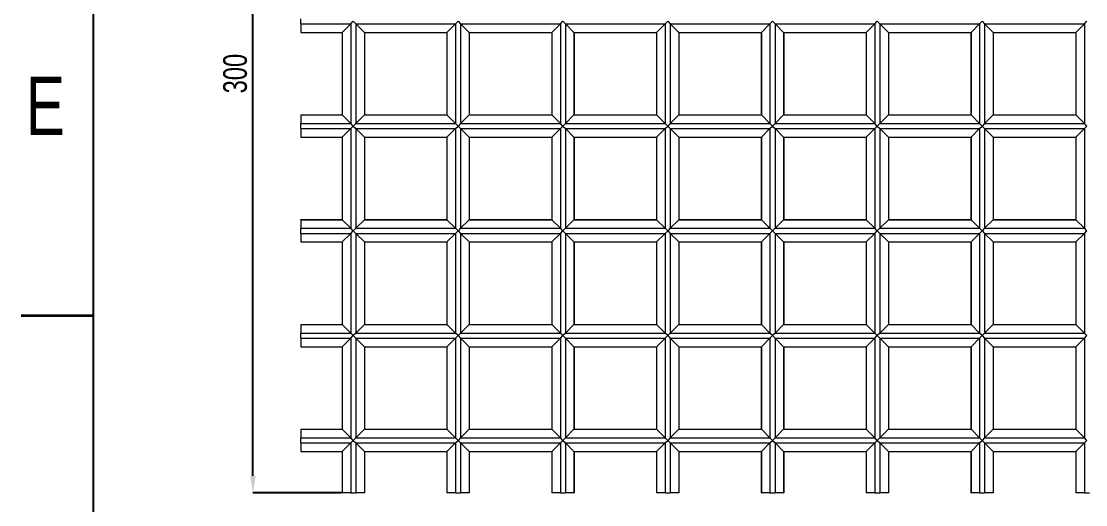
# Model space of a CAD drawing. Header units: millimetres. Extents: x 2813 to 4236, y 547 to 1552.
# Drawn here: x 2813.3 to 3194.2, y 1152.8 to 1325.8 of the extents above; entities that cross this region are included whole.
import ezdxf

# ---------------------------------------------------------------- set-up
doc = ezdxf.new("R2010")
doc.units = ezdxf.units.MM
doc.styles.add('SLDTEXTSTYLE0', font='TXT', dxfattribs={"width": 0.75})
doc.dimstyles.new('SLDDIMSTYLE30', dxfattribs={"dimscale": 4, "dimtxt": 2.116667, "dimasz": 1.5, "dimexe": 0, "dimexo": 0.0625, "dimgap": 0.529167, "dimtad": 1, "dimdec": 0, "dimrnd": 1e-09, "dimzin": 12, "dimdsep": 46, "dimtxsty": 'SLDTEXTSTYLE0', "dimcen": 0.09, "dimadec": 0, "dimazin": 3, "dimtfac": 1, "dimtdec": 0, "dimtofl": 0, "dimtmove": 0, "dimatfit": 3, "dimfxl": 1, "dimfrac": 2, "dimtolj": 1, "dimtzin": 12, "dimarcsym": 0})

# ---------------------------------------------------------------- blocks, each defined once
blk = doc.blocks.new('*D42')
at = {"color": 0, "lineweight": -2, "transparency": 16777216}
for p, q in [((2927.89, 1457.08), (2896.22, 1457.08)), ((2896.22, 1163.08), (2896.22, 1451.08)), ((2927.85, 1157.08), (2896.22, 1157.08))]:
    blk.add_line(p, q, dxfattribs=at)
at = {"color": 0, "transparency": 16777216}
for points in [[(2895.22, 1451.08), (2897.22, 1451.08), (2896.22, 1457.08)], [(2895.22, 1163.08), (2897.22, 1163.08), (2896.22, 1157.08)]]:
    blk.add_solid(points, dxfattribs=at)
at = {"layer": 'Defpoints', "color": 0, "transparency": 16777216}
for p in [(2896.22, 1457.08), (2928.14, 1457.08), (2928.1, 1157.08)]:
    blk.add_point(p, dxfattribs=at)
at = {"color": 0, "transparency": 16777216, "insert": (2889.87, 1307.08), "char_height": 8.467, "attachment_point": 5, "rotation": 90, "style": 'SLDTEXTSTYLE0'}
blk.add_mtext('\\A1;300', dxfattribs=at)

msp = doc.modelspace()

# ---------------------------------------------------------------- linework, layer by layer
msp.add_line((2839.05, 1523.73), (2839.05, 574.33))
at = {"linetype": 'Continuous', "lineweight": 0, "extrusion": (1, -1.83697e-16, -2e-16)}
for p, q in [((2913.35, 1324.91), (2913.35, 1326.71)), ((2931.2, 1324.91), (2932.1, 1325.81)), ((2932.1, 1325.81), (2933, 1324.91)), ((2968.7, 1324.91), (2969.6, 1325.81)), ((2969.6, 1325.81), (2970.5, 1324.91)), ((3006.2, 1324.91), (3007.1, 1325.81)), ((3007.1, 1325.81), (3008, 1324.91)), ((3043.7, 1324.91), (3044.6, 1325.81)), ((3044.6, 1325.81), (3045.5, 1324.91)), ((3081.2, 1324.91), (3082.1, 1325.81)), ((3082.1, 1325.81), (3083, 1324.91)), ((3118.7, 1324.91), (3119.6, 1325.81)), ((3119.6, 1325.81), (3120.5, 1324.91)), ((3156.2, 1324.91), (3157.1, 1325.81)), ((3157.1, 1325.81), (3158, 1324.91)), ((3193.7, 1324.91), (3194.6, 1325.81)), ((2913.35, 1324.91), (2931.2, 1324.91)), ((2913.35, 1324.91), (2913.35, 1321.84)), ((2913.35, 1321.84), (2928.14, 1321.84)), ((2913.35, 1321.81), (2913.35, 1321.84)), ((2913.35, 1321.81), (2928.1, 1321.81)), ((2928.1, 1321.81), (2928.14, 1321.84)), ((2928.1, 1321.81), (2928.1, 1292.31)), ((2931.2, 1324.91), (2928.14, 1321.84)), ((2928.14, 1321.84), (2928.14, 1292.28)), ((2931.2, 1324.91), (2931.2, 1289.21)), ((2936.07, 1321.84), (2933, 1324.91)), ((2933, 1324.91), (2933, 1289.21)), ((2933, 1324.91), (2968.7, 1324.91)), ((2936.07, 1321.84), (2936.1, 1321.81)), ((2936.07, 1321.84), (2936.07, 1292.28)), ((2936.07, 1321.84), (2965.64, 1321.84)), ((2936.1, 1321.81), (2936.1, 1292.31)), ((2936.1, 1321.81), (2965.6, 1321.81)), ((2965.6, 1321.81), (2965.64, 1321.84)), ((2965.6, 1321.81), (2965.6, 1292.31)), ((2968.7, 1324.91), (2965.64, 1321.84)), ((2965.64, 1321.84), (2965.64, 1292.28)), ((2968.7, 1324.91), (2968.7, 1289.21)), ((2973.57, 1321.84), (2970.5, 1324.91)), ((2970.5, 1324.91), (2970.5, 1289.21)), ((2970.5, 1324.91), (3006.2, 1324.91)), ((2973.57, 1321.84), (2973.6, 1321.81)), ((2973.57, 1321.84), (2973.57, 1292.28)), ((2973.57, 1321.84), (3003.14, 1321.84)), ((2973.6, 1321.81), (2973.6, 1292.31)), ((2973.6, 1321.81), (3003.1, 1321.81)), ((3003.1, 1321.81), (3003.14, 1321.84)), ((3003.1, 1321.81), (3003.1, 1292.31)), ((3006.2, 1324.91), (3003.14, 1321.84)), ((3003.14, 1321.84), (3003.14, 1292.28)), ((3006.2, 1324.91), (3006.2, 1289.21)), ((3011.07, 1321.84), (3008, 1324.91)), ((3008, 1324.91), (3008, 1289.21)), ((3008, 1324.91), (3043.7, 1324.91)), ((3011.07, 1321.84), (3011.1, 1321.81)), ((3011.07, 1321.84), (3011.07, 1292.28)), ((3011.07, 1321.84), (3040.64, 1321.84)), ((3011.1, 1321.81), (3011.1, 1292.31)), ((3011.1, 1321.81), (3040.6, 1321.81)), ((3040.6, 1321.81), (3040.64, 1321.84)), ((3040.6, 1321.81), (3040.6, 1292.31)), ((3043.7, 1324.91), (3040.64, 1321.84)), ((3040.64, 1321.84), (3040.64, 1292.28)), ((3043.7, 1324.91), (3043.7, 1289.21)), ((3048.57, 1321.84), (3045.5, 1324.91)), ((3045.5, 1324.91), (3045.5, 1289.21)), ((3045.5, 1324.91), (3081.2, 1324.91)), ((3048.57, 1321.84), (3048.6, 1321.81)), ((3048.57, 1321.84), (3048.57, 1292.28)), ((3048.57, 1321.84), (3078.14, 1321.84)), ((3048.6, 1321.81), (3048.6, 1292.31)), ((3048.6, 1321.81), (3078.1, 1321.81)), ((3078.1, 1321.81), (3078.14, 1321.84)), ((3078.1, 1321.81), (3078.1, 1292.31)), ((3081.2, 1324.91), (3078.14, 1321.84)), ((3078.14, 1321.84), (3078.14, 1292.28)), ((3081.2, 1324.91), (3081.2, 1289.21)), ((3086.07, 1321.84), (3083, 1324.91)), ((3083, 1324.91), (3083, 1289.21)), ((3083, 1324.91), (3118.7, 1324.91)), ((3086.07, 1321.84), (3086.1, 1321.81)), ((3086.07, 1321.84), (3086.07, 1292.28)), ((3086.07, 1321.84), (3115.64, 1321.84)), ((3086.1, 1321.81), (3086.1, 1292.31)), ((3086.1, 1321.81), (3115.6, 1321.81)), ((3115.6, 1321.81), (3115.64, 1321.84)), ((3115.6, 1321.81), (3115.6, 1292.31)), ((3118.7, 1324.91), (3115.64, 1321.84)), ((3115.64, 1321.84), (3115.64, 1292.28)), ((3118.7, 1324.91), (3118.7, 1289.21)), ((3123.57, 1321.84), (3120.5, 1324.91)), ((3120.5, 1324.91), (3120.5, 1289.21)), ((3120.5, 1324.91), (3156.2, 1324.91)), ((3123.57, 1321.84), (3123.6, 1321.81)), ((3123.57, 1321.84), (3123.57, 1292.28)), ((3123.57, 1321.84), (3153.14, 1321.84)), ((3123.6, 1321.81), (3123.6, 1292.31)), ((3123.6, 1321.81), (3153.1, 1321.81)), ((3153.1, 1321.81), (3153.14, 1321.84)), ((3153.1, 1321.81), (3153.1, 1292.31)), ((3156.2, 1324.91), (3153.14, 1321.84)), ((3153.14, 1321.84), (3153.14, 1292.28)), ((3156.2, 1324.91), (3156.2, 1289.21)), ((3161.07, 1321.84), (3158, 1324.91)), ((3158, 1324.91), (3158, 1289.21)), ((3158, 1324.91), (3193.7, 1324.91)), ((3161.07, 1321.84), (3161.1, 1321.81)), ((3161.07, 1321.84), (3161.07, 1292.28)), ((3161.07, 1321.84), (3190.64, 1321.84)), ((3161.1, 1321.81), (3161.1, 1292.31)), ((3161.1, 1321.81), (3190.6, 1321.81)), ((3190.6, 1321.81), (3190.64, 1321.84)), ((3190.6, 1321.81), (3190.6, 1292.31)), ((3193.7, 1324.91), (3190.64, 1321.84)), ((3190.64, 1321.84), (3190.64, 1292.28)), ((3193.7, 1324.91), (3193.7, 1289.21)), ((2913.35, 1292.28), (2913.35, 1292.31)), ((2913.35, 1292.31), (2928.1, 1292.31)), ((2913.35, 1292.28), (2928.14, 1292.28)), ((2913.35, 1292.28), (2913.35, 1289.21)), ((2928.14, 1292.28), (2928.1, 1292.31)), ((2928.14, 1292.28), (2931.2, 1289.21)), ((2933, 1289.21), (2936.07, 1292.28)), ((2936.1, 1292.31), (2936.07, 1292.28)), ((2936.07, 1292.28), (2965.64, 1292.28)), ((2936.1, 1292.31), (2965.6, 1292.31)), ((2965.64, 1292.28), (2965.6, 1292.31)), ((2965.64, 1292.28), (2968.7, 1289.21)), ((2970.5, 1289.21), (2973.57, 1292.28)), ((2973.6, 1292.31), (2973.57, 1292.28)), ((2973.57, 1292.28), (3003.14, 1292.28)), ((2973.6, 1292.31), (3003.1, 1292.31)), ((3003.14, 1292.28), (3003.1, 1292.31)), ((3003.14, 1292.28), (3006.2, 1289.21)), ((3008, 1289.21), (3011.07, 1292.28)), ((3011.1, 1292.31), (3011.07, 1292.28)), ((3011.07, 1292.28), (3040.64, 1292.28)), ((3011.1, 1292.31), (3040.6, 1292.31)), ((3040.64, 1292.28), (3040.6, 1292.31)), ((3040.64, 1292.28), (3043.7, 1289.21)), ((3045.5, 1289.21), (3048.57, 1292.28)), ((3048.6, 1292.31), (3048.57, 1292.28)), ((3048.57, 1292.28), (3078.14, 1292.28)), ((3048.6, 1292.31), (3078.1, 1292.31)), ((3078.14, 1292.28), (3078.1, 1292.31)), ((3078.14, 1292.28), (3081.2, 1289.21)), ((3083, 1289.21), (3086.07, 1292.28)), ((3086.1, 1292.31), (3086.07, 1292.28)), ((3086.07, 1292.28), (3115.64, 1292.28)), ((3086.1, 1292.31), (3115.6, 1292.31)), ((3115.64, 1292.28), (3115.6, 1292.31)), ((3115.64, 1292.28), (3118.7, 1289.21)), ((3120.5, 1289.21), (3123.57, 1292.28)), ((3123.6, 1292.31), (3123.57, 1292.28)), ((3123.57, 1292.28), (3153.14, 1292.28)), ((3123.6, 1292.31), (3153.1, 1292.31)), ((3153.14, 1292.28), (3153.1, 1292.31)), ((3153.14, 1292.28), (3156.2, 1289.21)), ((3158, 1289.21), (3161.07, 1292.28)), ((3161.1, 1292.31), (3161.07, 1292.28)), ((3161.07, 1292.28), (3190.64, 1292.28)), ((3161.1, 1292.31), (3190.6, 1292.31)), ((3190.64, 1292.28), (3190.6, 1292.31)), ((3190.64, 1292.28), (3193.7, 1289.21)), ((2913.35, 1289.21), (2931.2, 1289.21)), ((2913.35, 1287.41), (2913.35, 1289.21)), ((2913.35, 1287.41), (2931.2, 1287.41)), ((2913.35, 1287.41), (2913.35, 1284.34)), ((2931.2, 1287.41), (2928.14, 1284.34)), ((2932.1, 1288.31), (2931.2, 1289.21)), ((2931.2, 1287.41), (2932.1, 1288.31)), ((2931.2, 1287.41), (2931.2, 1251.71)), ((2933, 1289.21), (2932.1, 1288.31)), ((2932.1, 1288.31), (2933, 1287.41)), ((2933, 1289.21), (2968.7, 1289.21)), ((2936.07, 1284.34), (2933, 1287.41)), ((2933, 1287.41), (2933, 1251.71)), ((2933, 1287.41), (2968.7, 1287.41)), ((2968.7, 1287.41), (2965.64, 1284.34)), ((2969.6, 1288.31), (2968.7, 1289.21)), ((2968.7, 1287.41), (2969.6, 1288.31)), ((2968.7, 1287.41), (2968.7, 1251.71)), ((2970.5, 1289.21), (2969.6, 1288.31)), ((2969.6, 1288.31), (2970.5, 1287.41)), ((2970.5, 1289.21), (3006.2, 1289.21)), ((2973.57, 1284.34), (2970.5, 1287.41)), ((2970.5, 1287.41), (2970.5, 1251.71)), ((2970.5, 1287.41), (3006.2, 1287.41)), ((3006.2, 1287.41), (3003.14, 1284.34)), ((3007.1, 1288.31), (3006.2, 1289.21)), ((3006.2, 1287.41), (3007.1, 1288.31)), ((3006.2, 1287.41), (3006.2, 1251.71)), ((3008, 1289.21), (3007.1, 1288.31)), ((3007.1, 1288.31), (3008, 1287.41)), ((3008, 1289.21), (3043.7, 1289.21)), ((3011.07, 1284.34), (3008, 1287.41)), ((3008, 1287.41), (3008, 1251.71)), ((3008, 1287.41), (3043.7, 1287.41)), ((3043.7, 1287.41), (3040.64, 1284.34)), ((3044.6, 1288.31), (3043.7, 1289.21)), ((3043.7, 1287.41), (3044.6, 1288.31)), ((3043.7, 1287.41), (3043.7, 1251.71)), ((3045.5, 1289.21), (3044.6, 1288.31)), ((3044.6, 1288.31), (3045.5, 1287.41)), ((3045.5, 1289.21), (3081.2, 1289.21)), ((3048.57, 1284.34), (3045.5, 1287.41)), ((3045.5, 1287.41), (3045.5, 1251.71)), ((3045.5, 1287.41), (3081.2, 1287.41)), ((3081.2, 1287.41), (3078.14, 1284.34)), ((3082.1, 1288.31), (3081.2, 1289.21)), ((3081.2, 1287.41), (3082.1, 1288.31)), ((3081.2, 1287.41), (3081.2, 1251.71)), ((3083, 1289.21), (3082.1, 1288.31)), ((3082.1, 1288.31), (3083, 1287.41)), ((3083, 1289.21), (3118.7, 1289.21)), ((3086.07, 1284.34), (3083, 1287.41)), ((3083, 1287.41), (3083, 1251.71)), ((3083, 1287.41), (3118.7, 1287.41)), ((3118.7, 1287.41), (3115.64, 1284.34)), ((3119.6, 1288.31), (3118.7, 1289.21)), ((3118.7, 1287.41), (3119.6, 1288.31)), ((3118.7, 1287.41), (3118.7, 1251.71)), ((3120.5, 1289.21), (3119.6, 1288.31)), ((3119.6, 1288.31), (3120.5, 1287.41)), ((3120.5, 1289.21), (3156.2, 1289.21)), ((3123.57, 1284.34), (3120.5, 1287.41)), ((3120.5, 1287.41), (3120.5, 1251.71)), ((3120.5, 1287.41), (3156.2, 1287.41)), ((3156.2, 1287.41), (3153.14, 1284.34)), ((3157.1, 1288.31), (3156.2, 1289.21)), ((3156.2, 1287.41), (3157.1, 1288.31)), ((3156.2, 1287.41), (3156.2, 1251.71)), ((3158, 1289.21), (3157.1, 1288.31)), ((3157.1, 1288.31), (3158, 1287.41)), ((3158, 1289.21), (3193.7, 1289.21)), ((3161.07, 1284.34), (3158, 1287.41)), ((3158, 1287.41), (3158, 1251.71)), ((3158, 1287.41), (3193.7, 1287.41)), ((3193.7, 1287.41), (3190.64, 1284.34)), ((3194.6, 1288.31), (3193.7, 1289.21)), ((3193.7, 1287.41), (3194.6, 1288.31)), ((3193.7, 1287.41), (3193.7, 1251.71)), ((2913.35, 1284.34), (2928.14, 1284.34)), ((2913.35, 1284.31), (2913.35, 1284.34)), ((2913.35, 1284.31), (2928.1, 1284.31)), ((2928.1, 1284.31), (2928.14, 1284.34)), ((2928.1, 1284.31), (2928.1, 1254.81)), ((2928.14, 1284.34), (2928.14, 1254.78)), ((2936.07, 1284.34), (2936.1, 1284.31)), ((2936.07, 1284.34), (2936.07, 1254.78)), ((2936.07, 1284.34), (2965.64, 1284.34)), ((2936.1, 1284.31), (2936.1, 1254.81)), ((2936.1, 1284.31), (2965.6, 1284.31)), ((2965.6, 1284.31), (2965.64, 1284.34)), ((2965.6, 1284.31), (2965.6, 1254.81)), ((2965.64, 1284.34), (2965.64, 1254.78)), ((2973.57, 1284.34), (2973.6, 1284.31)), ((2973.57, 1284.34), (2973.57, 1254.78)), ((2973.57, 1284.34), (3003.14, 1284.34)), ((2973.6, 1284.31), (2973.6, 1254.81)), ((2973.6, 1284.31), (3003.1, 1284.31)), ((3003.1, 1284.31), (3003.14, 1284.34)), ((3003.1, 1284.31), (3003.1, 1254.81)), ((3003.14, 1284.34), (3003.14, 1254.78)), ((3011.07, 1284.34), (3011.1, 1284.31)), ((3011.07, 1284.34), (3011.07, 1254.78)), ((3011.07, 1284.34), (3040.64, 1284.34)), ((3011.1, 1284.31), (3011.1, 1254.81)), ((3011.1, 1284.31), (3040.6, 1284.31)), ((3040.6, 1284.31), (3040.64, 1284.34)), ((3040.6, 1284.31), (3040.6, 1254.81)), ((3040.64, 1284.34), (3040.64, 1254.78)), ((3048.57, 1284.34), (3048.6, 1284.31)), ((3048.57, 1284.34), (3048.57, 1254.78)), ((3048.57, 1284.34), (3078.14, 1284.34)), ((3048.6, 1284.31), (3048.6, 1254.81)), ((3048.6, 1284.31), (3078.1, 1284.31)), ((3078.1, 1284.31), (3078.14, 1284.34)), ((3078.1, 1284.31), (3078.1, 1254.81)), ((3078.14, 1284.34), (3078.14, 1254.78)), ((3086.07, 1284.34), (3086.1, 1284.31)), ((3086.07, 1284.34), (3086.07, 1254.78)), ((3086.07, 1284.34), (3115.64, 1284.34)), ((3086.1, 1284.31), (3086.1, 1254.81)), ((3086.1, 1284.31), (3115.6, 1284.31)), ((3115.6, 1284.31), (3115.64, 1284.34)), ((3115.6, 1284.31), (3115.6, 1254.81)), ((3115.64, 1284.34), (3115.64, 1254.78)), ((3123.57, 1284.34), (3123.6, 1284.31)), ((3123.57, 1284.34), (3123.57, 1254.78)), ((3123.57, 1284.34), (3153.14, 1284.34)), ((3123.6, 1284.31), (3123.6, 1254.81)), ((3123.6, 1284.31), (3153.1, 1284.31)), ((3153.1, 1284.31), (3153.14, 1284.34)), ((3153.1, 1284.31), (3153.1, 1254.81)), ((3153.14, 1284.34), (3153.14, 1254.78)), ((3161.07, 1284.34), (3161.1, 1284.31)), ((3161.07, 1284.34), (3161.07, 1254.78)), ((3161.07, 1284.34), (3190.64, 1284.34)), ((3161.1, 1284.31), (3161.1, 1254.81)), ((3161.1, 1284.31), (3190.6, 1284.31)), ((3190.6, 1284.31), (3190.64, 1284.34)), ((3190.6, 1284.31), (3190.6, 1254.81)), ((3190.64, 1284.34), (3190.64, 1254.78)), ((2913.35, 1254.78), (2913.35, 1254.81)), ((2913.35, 1254.81), (2928.1, 1254.81)), ((2913.35, 1254.78), (2928.14, 1254.78)), ((2913.35, 1254.78), (2913.35, 1251.71)), ((2928.14, 1254.78), (2928.1, 1254.81)), ((2928.14, 1254.78), (2931.2, 1251.71)), ((2933, 1251.71), (2936.07, 1254.78)), ((2936.1, 1254.81), (2936.07, 1254.78)), ((2936.07, 1254.78), (2965.64, 1254.78)), ((2936.1, 1254.81), (2965.6, 1254.81)), ((2965.64, 1254.78), (2965.6, 1254.81)), ((2965.64, 1254.78), (2968.7, 1251.71)), ((2970.5, 1251.71), (2973.57, 1254.78)), ((2973.6, 1254.81), (2973.57, 1254.78)), ((2973.57, 1254.78), (3003.14, 1254.78)), ((2973.6, 1254.81), (3003.1, 1254.81)), ((3003.14, 1254.78), (3003.1, 1254.81)), ((3003.14, 1254.78), (3006.2, 1251.71)), ((3008, 1251.71), (3011.07, 1254.78)), ((3011.1, 1254.81), (3011.07, 1254.78)), ((3011.07, 1254.78), (3040.64, 1254.78)), ((3011.1, 1254.81), (3040.6, 1254.81)), ((3040.64, 1254.78), (3040.6, 1254.81)), ((3040.64, 1254.78), (3043.7, 1251.71)), ((3045.5, 1251.71), (3048.57, 1254.78)), ((3048.6, 1254.81), (3048.57, 1254.78)), ((3048.57, 1254.78), (3078.14, 1254.78)), ((3048.6, 1254.81), (3078.1, 1254.81)), ((3078.14, 1254.78), (3078.1, 1254.81)), ((3078.14, 1254.78), (3081.2, 1251.71)), ((3083, 1251.71), (3086.07, 1254.78)), ((3086.1, 1254.81), (3086.07, 1254.78)), ((3086.07, 1254.78), (3115.64, 1254.78)), ((3086.1, 1254.81), (3115.6, 1254.81)), ((3115.64, 1254.78), (3115.6, 1254.81)), ((3115.64, 1254.78), (3118.7, 1251.71)), ((3120.5, 1251.71), (3123.57, 1254.78)), ((3123.6, 1254.81), (3123.57, 1254.78)), ((3123.57, 1254.78), (3153.14, 1254.78)), ((3123.6, 1254.81), (3153.1, 1254.81)), ((3153.14, 1254.78), (3153.1, 1254.81)), ((3153.14, 1254.78), (3156.2, 1251.71)), ((3158, 1251.71), (3161.07, 1254.78)), ((3161.1, 1254.81), (3161.07, 1254.78)), ((3161.07, 1254.78), (3190.64, 1254.78)), ((3161.1, 1254.81), (3190.6, 1254.81)), ((3190.64, 1254.78), (3190.6, 1254.81)), ((3190.64, 1254.78), (3193.7, 1251.71)), ((2913.35, 1251.71), (2931.2, 1251.71)), ((2913.35, 1249.91), (2913.35, 1251.71)), ((2913.35, 1249.91), (2931.2, 1249.91)), ((2913.35, 1249.91), (2913.35, 1246.84)), ((2931.2, 1249.91), (2928.14, 1246.84)), ((2932.1, 1250.81), (2931.2, 1251.71)), ((2931.2, 1249.91), (2932.1, 1250.81)), ((2931.2, 1249.91), (2931.2, 1214.21)), ((2933, 1251.71), (2932.1, 1250.81)), ((2932.1, 1250.81), (2933, 1249.91)), ((2933, 1251.71), (2968.7, 1251.71)), ((2936.07, 1246.84), (2933, 1249.91)), ((2933, 1249.91), (2933, 1214.21)), ((2933, 1249.91), (2968.7, 1249.91)), ((2968.7, 1249.91), (2965.64, 1246.84)), ((2969.6, 1250.81), (2968.7, 1251.71)), ((2968.7, 1249.91), (2969.6, 1250.81)), ((2968.7, 1249.91), (2968.7, 1214.21)), ((2970.5, 1251.71), (2969.6, 1250.81)), ((2969.6, 1250.81), (2970.5, 1249.91)), ((2970.5, 1251.71), (3006.2, 1251.71)), ((2973.57, 1246.84), (2970.5, 1249.91)), ((2970.5, 1249.91), (2970.5, 1214.21)), ((2970.5, 1249.91), (3006.2, 1249.91)), ((3006.2, 1249.91), (3003.14, 1246.84)), ((3007.1, 1250.81), (3006.2, 1251.71)), ((3006.2, 1249.91), (3007.1, 1250.81)), ((3006.2, 1249.91), (3006.2, 1214.21)), ((3008, 1251.71), (3007.1, 1250.81)), ((3007.1, 1250.81), (3008, 1249.91)), ((3008, 1251.71), (3043.7, 1251.71)), ((3011.07, 1246.84), (3008, 1249.91)), ((3008, 1249.91), (3008, 1214.21)), ((3008, 1249.91), (3043.7, 1249.91)), ((3043.7, 1249.91), (3040.64, 1246.84)), ((3044.6, 1250.81), (3043.7, 1251.71)), ((3043.7, 1249.91), (3044.6, 1250.81)), ((3043.7, 1249.91), (3043.7, 1214.21)), ((3045.5, 1251.71), (3044.6, 1250.81)), ((3044.6, 1250.81), (3045.5, 1249.91)), ((3045.5, 1251.71), (3081.2, 1251.71)), ((3048.57, 1246.84), (3045.5, 1249.91)), ((3045.5, 1249.91), (3045.5, 1214.21)), ((3045.5, 1249.91), (3081.2, 1249.91)), ((3081.2, 1249.91), (3078.14, 1246.84)), ((3082.1, 1250.81), (3081.2, 1251.71)), ((3081.2, 1249.91), (3082.1, 1250.81)), ((3081.2, 1249.91), (3081.2, 1214.21)), ((3083, 1251.71), (3082.1, 1250.81)), ((3082.1, 1250.81), (3083, 1249.91)), ((3083, 1251.71), (3118.7, 1251.71)), ((3086.07, 1246.84), (3083, 1249.91)), ((3083, 1249.91), (3083, 1214.21)), ((3083, 1249.91), (3118.7, 1249.91)), ((3118.7, 1249.91), (3115.64, 1246.84)), ((3119.6, 1250.81), (3118.7, 1251.71)), ((3118.7, 1249.91), (3119.6, 1250.81)), ((3118.7, 1249.91), (3118.7, 1214.21)), ((3120.5, 1251.71), (3119.6, 1250.81)), ((3119.6, 1250.81), (3120.5, 1249.91)), ((3120.5, 1251.71), (3156.2, 1251.71)), ((3123.57, 1246.84), (3120.5, 1249.91)), ((3120.5, 1249.91), (3120.5, 1214.21)), ((3120.5, 1249.91), (3156.2, 1249.91)), ((3156.2, 1249.91), (3153.14, 1246.84)), ((3157.1, 1250.81), (3156.2, 1251.71)), ((3156.2, 1249.91), (3157.1, 1250.81)), ((3156.2, 1249.91), (3156.2, 1214.21)), ((3158, 1251.71), (3157.1, 1250.81)), ((3157.1, 1250.81), (3158, 1249.91)), ((3158, 1251.71), (3193.7, 1251.71)), ((3161.07, 1246.84), (3158, 1249.91)), ((3158, 1249.91), (3158, 1214.21)), ((3158, 1249.91), (3193.7, 1249.91)), ((3193.7, 1249.91), (3190.64, 1246.84)), ((3194.6, 1250.81), (3193.7, 1251.71)), ((3193.7, 1249.91), (3194.6, 1250.81)), ((3193.7, 1249.91), (3193.7, 1214.21)), ((2913.35, 1246.84), (2928.14, 1246.84)), ((2913.35, 1246.81), (2913.35, 1246.84)), ((2913.35, 1246.81), (2928.1, 1246.81)), ((2928.1, 1246.81), (2928.14, 1246.84)), ((2928.1, 1246.81), (2928.1, 1217.31)), ((2928.14, 1246.84), (2928.14, 1217.28)), ((2936.07, 1246.84), (2936.1, 1246.81)), ((2936.07, 1246.84), (2936.07, 1217.28)), ((2936.07, 1246.84), (2965.64, 1246.84)), ((2936.1, 1246.81), (2936.1, 1217.31)), ((2936.1, 1246.81), (2965.6, 1246.81)), ((2965.6, 1246.81), (2965.64, 1246.84)), ((2965.6, 1246.81), (2965.6, 1217.31)), ((2965.64, 1246.84), (2965.64, 1217.28)), ((2973.57, 1246.84), (2973.6, 1246.81)), ((2973.57, 1246.84), (2973.57, 1217.28)), ((2973.57, 1246.84), (3003.14, 1246.84)), ((2973.6, 1246.81), (2973.6, 1217.31)), ((2973.6, 1246.81), (3003.1, 1246.81)), ((3003.1, 1246.81), (3003.14, 1246.84)), ((3003.1, 1246.81), (3003.1, 1217.31)), ((3003.14, 1246.84), (3003.14, 1217.28)), ((3011.07, 1246.84), (3011.1, 1246.81)), ((3011.07, 1246.84), (3011.07, 1217.28)), ((3011.07, 1246.84), (3040.64, 1246.84)), ((3011.1, 1246.81), (3011.1, 1217.31)), ((3011.1, 1246.81), (3040.6, 1246.81)), ((3040.6, 1246.81), (3040.64, 1246.84)), ((3040.6, 1246.81), (3040.6, 1217.31)), ((3040.64, 1246.84), (3040.64, 1217.28)), ((3048.57, 1246.84), (3048.6, 1246.81)), ((3048.57, 1246.84), (3048.57, 1217.28)), ((3048.57, 1246.84), (3078.14, 1246.84)), ((3048.6, 1246.81), (3048.6, 1217.31)), ((3048.6, 1246.81), (3078.1, 1246.81)), ((3078.1, 1246.81), (3078.14, 1246.84)), ((3078.1, 1246.81), (3078.1, 1217.31)), ((3078.14, 1246.84), (3078.14, 1217.28)), ((3086.07, 1246.84), (3086.1, 1246.81)), ((3086.07, 1246.84), (3086.07, 1217.28)), ((3086.07, 1246.84), (3115.64, 1246.84)), ((3086.1, 1246.81), (3086.1, 1217.31)), ((3086.1, 1246.81), (3115.6, 1246.81)), ((3115.6, 1246.81), (3115.64, 1246.84)), ((3115.6, 1246.81), (3115.6, 1217.31)), ((3115.64, 1246.84), (3115.64, 1217.28)), ((3123.57, 1246.84), (3123.6, 1246.81)), ((3123.57, 1246.84), (3123.57, 1217.28)), ((3123.57, 1246.84), (3153.14, 1246.84)), ((3123.6, 1246.81), (3123.6, 1217.31)), ((3123.6, 1246.81), (3153.1, 1246.81)), ((3153.1, 1246.81), (3153.14, 1246.84)), ((3153.1, 1246.81), (3153.1, 1217.31)), ((3153.14, 1246.84), (3153.14, 1217.28)), ((3161.07, 1246.84), (3161.1, 1246.81)), ((3161.07, 1246.84), (3161.07, 1217.28)), ((3161.07, 1246.84), (3190.64, 1246.84)), ((3161.1, 1246.81), (3161.1, 1217.31)), ((3161.1, 1246.81), (3190.6, 1246.81)), ((3190.6, 1246.81), (3190.64, 1246.84)), ((3190.6, 1246.81), (3190.6, 1217.31)), ((3190.64, 1246.84), (3190.64, 1217.28)), ((2913.35, 1217.28), (2913.35, 1217.31)), ((2913.35, 1217.31), (2928.1, 1217.31)), ((2913.35, 1217.28), (2928.14, 1217.28)), ((2913.35, 1217.28), (2913.35, 1214.21)), ((2928.14, 1217.28), (2928.1, 1217.31)), ((2928.14, 1217.28), (2931.2, 1214.21)), ((2933, 1214.21), (2936.07, 1217.28)), ((2936.1, 1217.31), (2936.07, 1217.28)), ((2936.07, 1217.28), (2965.64, 1217.28)), ((2936.1, 1217.31), (2965.6, 1217.31)), ((2965.64, 1217.28), (2965.6, 1217.31)), ((2965.64, 1217.28), (2968.7, 1214.21)), ((2970.5, 1214.21), (2973.57, 1217.28)), ((2973.6, 1217.31), (2973.57, 1217.28)), ((2973.57, 1217.28), (3003.14, 1217.28)), ((2973.6, 1217.31), (3003.1, 1217.31)), ((3003.14, 1217.28), (3003.1, 1217.31)), ((3003.14, 1217.28), (3006.2, 1214.21)), ((3008, 1214.21), (3011.07, 1217.28)), ((3011.1, 1217.31), (3011.07, 1217.28)), ((3011.07, 1217.28), (3040.64, 1217.28)), ((3011.1, 1217.31), (3040.6, 1217.31)), ((3040.64, 1217.28), (3040.6, 1217.31)), ((3040.64, 1217.28), (3043.7, 1214.21)), ((3045.5, 1214.21), (3048.57, 1217.28)), ((3048.6, 1217.31), (3048.57, 1217.28)), ((3048.57, 1217.28), (3078.14, 1217.28)), ((3048.6, 1217.31), (3078.1, 1217.31)), ((3078.14, 1217.28), (3078.1, 1217.31)), ((3078.14, 1217.28), (3081.2, 1214.21)), ((3083, 1214.21), (3086.07, 1217.28)), ((3086.1, 1217.31), (3086.07, 1217.28)), ((3086.07, 1217.28), (3115.64, 1217.28)), ((3086.1, 1217.31), (3115.6, 1217.31)), ((3115.64, 1217.28), (3115.6, 1217.31)), ((3115.64, 1217.28), (3118.7, 1214.21)), ((3120.5, 1214.21), (3123.57, 1217.28)), ((3123.6, 1217.31), (3123.57, 1217.28)), ((3123.57, 1217.28), (3153.14, 1217.28)), ((3123.6, 1217.31), (3153.1, 1217.31)), ((3153.14, 1217.28), (3153.1, 1217.31)), ((3153.14, 1217.28), (3156.2, 1214.21)), ((3158, 1214.21), (3161.07, 1217.28)), ((3161.1, 1217.31), (3161.07, 1217.28)), ((3161.07, 1217.28), (3190.64, 1217.28)), ((3161.1, 1217.31), (3190.6, 1217.31)), ((3190.64, 1217.28), (3190.6, 1217.31)), ((3190.64, 1217.28), (3193.7, 1214.21)), ((2913.35, 1214.21), (2931.2, 1214.21)), ((2913.35, 1212.41), (2913.35, 1214.21)), ((2913.35, 1212.41), (2931.2, 1212.41)), ((2913.35, 1212.41), (2913.35, 1209.34)), ((2931.2, 1212.41), (2928.14, 1209.34)), ((2932.1, 1213.31), (2931.2, 1214.21)), ((2931.2, 1212.41), (2932.1, 1213.31)), ((2931.2, 1212.41), (2931.2, 1176.71)), ((2933, 1214.21), (2932.1, 1213.31)), ((2932.1, 1213.31), (2933, 1212.41)), ((2933, 1214.21), (2968.7, 1214.21)), ((2936.07, 1209.34), (2933, 1212.41)), ((2933, 1212.41), (2933, 1176.71)), ((2933, 1212.41), (2968.7, 1212.41)), ((2968.7, 1212.41), (2965.64, 1209.34)), ((2969.6, 1213.31), (2968.7, 1214.21)), ((2968.7, 1212.41), (2969.6, 1213.31)), ((2968.7, 1212.41), (2968.7, 1176.71)), ((2970.5, 1214.21), (2969.6, 1213.31)), ((2969.6, 1213.31), (2970.5, 1212.41)), ((2970.5, 1214.21), (3006.2, 1214.21)), ((2973.57, 1209.34), (2970.5, 1212.41)), ((2970.5, 1212.41), (2970.5, 1176.71)), ((2970.5, 1212.41), (3006.2, 1212.41)), ((3006.2, 1212.41), (3003.14, 1209.34)), ((3007.1, 1213.31), (3006.2, 1214.21)), ((3006.2, 1212.41), (3007.1, 1213.31)), ((3006.2, 1212.41), (3006.2, 1176.71)), ((3008, 1214.21), (3007.1, 1213.31)), ((3007.1, 1213.31), (3008, 1212.41)), ((3008, 1214.21), (3043.7, 1214.21)), ((3011.07, 1209.34), (3008, 1212.41)), ((3008, 1212.41), (3008, 1176.71)), ((3008, 1212.41), (3043.7, 1212.41)), ((3043.7, 1212.41), (3040.64, 1209.34)), ((3044.6, 1213.31), (3043.7, 1214.21)), ((3043.7, 1212.41), (3044.6, 1213.31)), ((3043.7, 1212.41), (3043.7, 1176.71)), ((3045.5, 1214.21), (3044.6, 1213.31)), ((3044.6, 1213.31), (3045.5, 1212.41)), ((3045.5, 1214.21), (3081.2, 1214.21)), ((3048.57, 1209.34), (3045.5, 1212.41)), ((3045.5, 1212.41), (3045.5, 1176.71)), ((3045.5, 1212.41), (3081.2, 1212.41)), ((3081.2, 1212.41), (3078.14, 1209.34)), ((3082.1, 1213.31), (3081.2, 1214.21)), ((3081.2, 1212.41), (3082.1, 1213.31)), ((3081.2, 1212.41), (3081.2, 1176.71)), ((3083, 1214.21), (3082.1, 1213.31)), ((3082.1, 1213.31), (3083, 1212.41)), ((3083, 1214.21), (3118.7, 1214.21)), ((3086.07, 1209.34), (3083, 1212.41)), ((3083, 1212.41), (3083, 1176.71)), ((3083, 1212.41), (3118.7, 1212.41)), ((3118.7, 1212.41), (3115.64, 1209.34)), ((3119.6, 1213.31), (3118.7, 1214.21)), ((3118.7, 1212.41), (3119.6, 1213.31)), ((3118.7, 1212.41), (3118.7, 1176.71)), ((3120.5, 1214.21), (3119.6, 1213.31)), ((3119.6, 1213.31), (3120.5, 1212.41)), ((3120.5, 1214.21), (3156.2, 1214.21)), ((3123.57, 1209.34), (3120.5, 1212.41)), ((3120.5, 1212.41), (3120.5, 1176.71)), ((3120.5, 1212.41), (3156.2, 1212.41)), ((3156.2, 1212.41), (3153.14, 1209.34)), ((3157.1, 1213.31), (3156.2, 1214.21)), ((3156.2, 1212.41), (3157.1, 1213.31)), ((3156.2, 1212.41), (3156.2, 1176.71)), ((3158, 1214.21), (3157.1, 1213.31)), ((3157.1, 1213.31), (3158, 1212.41)), ((3158, 1214.21), (3193.7, 1214.21)), ((3161.07, 1209.34), (3158, 1212.41)), ((3158, 1212.41), (3158, 1176.71)), ((3158, 1212.41), (3193.7, 1212.41)), ((3193.7, 1212.41), (3190.64, 1209.34)), ((3194.6, 1213.31), (3193.7, 1214.21)), ((3193.7, 1212.41), (3194.6, 1213.31)), ((3193.7, 1212.41), (3193.7, 1176.71)), ((2913.35, 1209.34), (2928.14, 1209.34)), ((2913.35, 1209.31), (2913.35, 1209.34)), ((2913.35, 1209.31), (2928.1, 1209.31)), ((2928.1, 1209.31), (2928.14, 1209.34)), ((2928.1, 1209.31), (2928.1, 1179.81)), ((2928.14, 1209.34), (2928.14, 1179.78)), ((2936.07, 1209.34), (2936.1, 1209.31)), ((2936.07, 1209.34), (2936.07, 1179.78)), ((2936.07, 1209.34), (2965.64, 1209.34)), ((2936.1, 1209.31), (2936.1, 1179.81)), ((2936.1, 1209.31), (2965.6, 1209.31)), ((2965.6, 1209.31), (2965.64, 1209.34)), ((2965.6, 1209.31), (2965.6, 1179.81)), ((2965.64, 1209.34), (2965.64, 1179.78)), ((2973.57, 1209.34), (2973.6, 1209.31)), ((2973.57, 1209.34), (2973.57, 1179.78)), ((2973.57, 1209.34), (3003.14, 1209.34)), ((2973.6, 1209.31), (2973.6, 1179.81)), ((2973.6, 1209.31), (3003.1, 1209.31)), ((3003.1, 1209.31), (3003.14, 1209.34)), ((3003.1, 1209.31), (3003.1, 1179.81)), ((3003.14, 1209.34), (3003.14, 1179.78)), ((3011.07, 1209.34), (3011.1, 1209.31)), ((3011.07, 1209.34), (3011.07, 1179.78)), ((3011.07, 1209.34), (3040.64, 1209.34)), ((3011.1, 1209.31), (3011.1, 1179.81)), ((3011.1, 1209.31), (3040.6, 1209.31)), ((3040.6, 1209.31), (3040.64, 1209.34)), ((3040.6, 1209.31), (3040.6, 1179.81)), ((3040.64, 1209.34), (3040.64, 1179.78)), ((3048.57, 1209.34), (3048.6, 1209.31)), ((3048.57, 1209.34), (3048.57, 1179.78)), ((3048.57, 1209.34), (3078.14, 1209.34)), ((3048.6, 1209.31), (3048.6, 1179.81)), ((3048.6, 1209.31), (3078.1, 1209.31)), ((3078.1, 1209.31), (3078.14, 1209.34)), ((3078.1, 1209.31), (3078.1, 1179.81)), ((3078.14, 1209.34), (3078.14, 1179.78)), ((3086.07, 1209.34), (3086.1, 1209.31)), ((3086.07, 1209.34), (3086.07, 1179.78)), ((3086.07, 1209.34), (3115.64, 1209.34)), ((3086.1, 1209.31), (3086.1, 1179.81)), ((3086.1, 1209.31), (3115.6, 1209.31)), ((3115.6, 1209.31), (3115.64, 1209.34)), ((3115.6, 1209.31), (3115.6, 1179.81)), ((3115.64, 1209.34), (3115.64, 1179.78)), ((3123.57, 1209.34), (3123.6, 1209.31)), ((3123.57, 1209.34), (3123.57, 1179.78)), ((3123.57, 1209.34), (3153.14, 1209.34)), ((3123.6, 1209.31), (3123.6, 1179.81)), ((3123.6, 1209.31), (3153.1, 1209.31)), ((3153.1, 1209.31), (3153.14, 1209.34)), ((3153.1, 1209.31), (3153.1, 1179.81)), ((3153.14, 1209.34), (3153.14, 1179.78)), ((3161.07, 1209.34), (3161.1, 1209.31)), ((3161.07, 1209.34), (3161.07, 1179.78)), ((3161.07, 1209.34), (3190.64, 1209.34)), ((3161.1, 1209.31), (3161.1, 1179.81)), ((3161.1, 1209.31), (3190.6, 1209.31)), ((3190.6, 1209.31), (3190.64, 1209.34)), ((3190.6, 1209.31), (3190.6, 1179.81)), ((3190.64, 1209.34), (3190.64, 1179.78)), ((2913.35, 1179.78), (2913.35, 1179.81)), ((2913.35, 1179.81), (2928.1, 1179.81)), ((2913.35, 1179.78), (2928.14, 1179.78)), ((2913.35, 1179.78), (2913.35, 1176.71)), ((2928.14, 1179.78), (2928.1, 1179.81)), ((2928.14, 1179.78), (2931.2, 1176.71)), ((2933, 1176.71), (2936.07, 1179.78)), ((2936.1, 1179.81), (2936.07, 1179.78)), ((2936.07, 1179.78), (2965.64, 1179.78)), ((2936.1, 1179.81), (2965.6, 1179.81)), ((2965.64, 1179.78), (2965.6, 1179.81)), ((2965.64, 1179.78), (2968.7, 1176.71)), ((2970.5, 1176.71), (2973.57, 1179.78)), ((2973.6, 1179.81), (2973.57, 1179.78)), ((2973.57, 1179.78), (3003.14, 1179.78)), ((2973.6, 1179.81), (3003.1, 1179.81)), ((3003.14, 1179.78), (3003.1, 1179.81)), ((3003.14, 1179.78), (3006.2, 1176.71)), ((3008, 1176.71), (3011.07, 1179.78)), ((3011.1, 1179.81), (3011.07, 1179.78)), ((3011.07, 1179.78), (3040.64, 1179.78)), ((3011.1, 1179.81), (3040.6, 1179.81)), ((3040.64, 1179.78), (3040.6, 1179.81)), ((3040.64, 1179.78), (3043.7, 1176.71)), ((3045.5, 1176.71), (3048.57, 1179.78)), ((3048.6, 1179.81), (3048.57, 1179.78)), ((3048.57, 1179.78), (3078.14, 1179.78)), ((3048.6, 1179.81), (3078.1, 1179.81)), ((3078.14, 1179.78), (3078.1, 1179.81)), ((3078.14, 1179.78), (3081.2, 1176.71)), ((3083, 1176.71), (3086.07, 1179.78)), ((3086.1, 1179.81), (3086.07, 1179.78)), ((3086.07, 1179.78), (3115.64, 1179.78)), ((3086.1, 1179.81), (3115.6, 1179.81)), ((3115.64, 1179.78), (3115.6, 1179.81)), ((3115.64, 1179.78), (3118.7, 1176.71)), ((3120.5, 1176.71), (3123.57, 1179.78)), ((3123.6, 1179.81), (3123.57, 1179.78)), ((3123.57, 1179.78), (3153.14, 1179.78)), ((3123.6, 1179.81), (3153.1, 1179.81)), ((3153.14, 1179.78), (3153.1, 1179.81)), ((3153.14, 1179.78), (3156.2, 1176.71)), ((3158, 1176.71), (3161.07, 1179.78)), ((3161.1, 1179.81), (3161.07, 1179.78)), ((3161.07, 1179.78), (3190.64, 1179.78)), ((3161.1, 1179.81), (3190.6, 1179.81)), ((3190.64, 1179.78), (3190.6, 1179.81)), ((3190.64, 1179.78), (3193.7, 1176.71)), ((2913.35, 1176.71), (2931.2, 1176.71)), ((2913.35, 1174.91), (2913.35, 1176.71)), ((2913.35, 1174.91), (2931.2, 1174.91)), ((2913.35, 1174.91), (2913.35, 1171.84)), ((2931.2, 1174.91), (2928.14, 1171.84)), ((2932.1, 1175.81), (2931.2, 1176.71)), ((2931.2, 1174.91), (2932.1, 1175.81)), ((2931.2, 1174.91), (2931.2, 1157.08)), ((2933, 1176.71), (2932.1, 1175.81)), ((2932.1, 1175.81), (2933, 1174.91)), ((2933, 1176.71), (2968.7, 1176.71)), ((2933, 1174.91), (2968.7, 1174.91)), ((2936.07, 1171.84), (2933, 1174.91)), ((2933, 1174.91), (2933, 1157.08)), ((2968.7, 1174.91), (2965.64, 1171.84)), ((2969.6, 1175.81), (2968.7, 1176.71)), ((2968.7, 1174.91), (2969.6, 1175.81)), ((2968.7, 1174.91), (2968.7, 1157.08)), ((2970.5, 1176.71), (2969.6, 1175.81)), ((2969.6, 1175.81), (2970.5, 1174.91)), ((2970.5, 1176.71), (3006.2, 1176.71)), ((2970.5, 1174.91), (3006.2, 1174.91)), ((2973.57, 1171.84), (2970.5, 1174.91)), ((2970.5, 1174.91), (2970.5, 1157.08)), ((3006.2, 1174.91), (3003.14, 1171.84)), ((3007.1, 1175.81), (3006.2, 1176.71)), ((3006.2, 1174.91), (3007.1, 1175.81)), ((3006.2, 1174.91), (3006.2, 1157.08)), ((3008, 1176.71), (3007.1, 1175.81)), ((3007.1, 1175.81), (3008, 1174.91)), ((3008, 1176.71), (3043.7, 1176.71)), ((3008, 1174.91), (3043.7, 1174.91)), ((3011.07, 1171.84), (3008, 1174.91)), ((3008, 1174.91), (3008, 1157.08)), ((3043.7, 1174.91), (3040.64, 1171.84)), ((3044.6, 1175.81), (3043.7, 1176.71)), ((3043.7, 1174.91), (3044.6, 1175.81)), ((3043.7, 1174.91), (3043.7, 1157.08)), ((3045.5, 1176.71), (3044.6, 1175.81)), ((3044.6, 1175.81), (3045.5, 1174.91)), ((3045.5, 1176.71), (3081.2, 1176.71)), ((3045.5, 1174.91), (3081.2, 1174.91)), ((3048.57, 1171.84), (3045.5, 1174.91)), ((3045.5, 1174.91), (3045.5, 1157.08)), ((3081.2, 1174.91), (3078.14, 1171.84)), ((3082.1, 1175.81), (3081.2, 1176.71)), ((3081.2, 1174.91), (3082.1, 1175.81)), ((3081.2, 1174.91), (3081.2, 1157.08)), ((3083, 1176.71), (3082.1, 1175.81)), ((3082.1, 1175.81), (3083, 1174.91)), ((3083, 1176.71), (3118.7, 1176.71)), ((3083, 1174.91), (3118.7, 1174.91)), ((3086.07, 1171.84), (3083, 1174.91)), ((3083, 1174.91), (3083, 1157.08)), ((3118.7, 1174.91), (3115.64, 1171.84)), ((3119.6, 1175.81), (3118.7, 1176.71)), ((3118.7, 1174.91), (3119.6, 1175.81)), ((3118.7, 1174.91), (3118.7, 1157.08)), ((3120.5, 1176.71), (3119.6, 1175.81)), ((3119.6, 1175.81), (3120.5, 1174.91)), ((3120.5, 1176.71), (3156.2, 1176.71)), ((3120.5, 1174.91), (3156.2, 1174.91)), ((3123.57, 1171.84), (3120.5, 1174.91)), ((3120.5, 1174.91), (3120.5, 1157.08)), ((3156.2, 1174.91), (3153.14, 1171.84)), ((3157.1, 1175.81), (3156.2, 1176.71)), ((3156.2, 1174.91), (3157.1, 1175.81)), ((3156.2, 1174.91), (3156.2, 1157.08)), ((3158, 1176.71), (3157.1, 1175.81)), ((3157.1, 1175.81), (3158, 1174.91)), ((3158, 1176.71), (3193.7, 1176.71)), ((3158, 1174.91), (3193.7, 1174.91)), ((3161.07, 1171.84), (3158, 1174.91)), ((3158, 1174.91), (3158, 1157.08)), ((3193.7, 1174.91), (3190.64, 1171.84)), ((3194.6, 1175.81), (3193.7, 1176.71)), ((3193.7, 1174.91), (3194.6, 1175.81)), ((3193.7, 1174.91), (3193.7, 1157.08)), ((2913.35, 1171.84), (2928.14, 1171.84)), ((2913.35, 1171.81), (2913.35, 1171.84)), ((2913.35, 1171.81), (2928.1, 1171.81)), ((2928.1, 1171.81), (2928.14, 1171.84)), ((2928.1, 1171.81), (2928.1, 1157.08)), ((2928.14, 1171.84), (2928.14, 1157.08)), ((2936.07, 1171.84), (2965.64, 1171.84)), ((2936.07, 1171.84), (2936.1, 1171.81)), ((2936.07, 1171.84), (2936.07, 1157.08)), ((2936.1, 1171.81), (2965.6, 1171.81)), ((2936.1, 1171.81), (2936.1, 1157.08)), ((2965.6, 1171.81), (2965.64, 1171.84)), ((2965.6, 1171.81), (2965.6, 1157.08)), ((2965.64, 1171.84), (2965.64, 1157.08)), ((2973.57, 1171.84), (3003.14, 1171.84)), ((2973.57, 1171.84), (2973.6, 1171.81)), ((2973.57, 1171.84), (2973.57, 1157.08)), ((2973.6, 1171.81), (3003.1, 1171.81)), ((2973.6, 1171.81), (2973.6, 1157.08)), ((3003.1, 1171.81), (3003.14, 1171.84)), ((3003.1, 1171.81), (3003.1, 1157.08)), ((3003.14, 1171.84), (3003.14, 1157.08)), ((3011.07, 1171.84), (3040.64, 1171.84)), ((3011.07, 1171.84), (3011.1, 1171.81)), ((3011.07, 1171.84), (3011.07, 1157.08)), ((3011.1, 1171.81), (3040.6, 1171.81)), ((3011.1, 1171.81), (3011.1, 1157.08)), ((3040.6, 1171.81), (3040.64, 1171.84)), ((3040.6, 1171.81), (3040.6, 1157.08)), ((3040.64, 1171.84), (3040.64, 1157.08)), ((3048.57, 1171.84), (3078.14, 1171.84)), ((3048.57, 1171.84), (3048.6, 1171.81)), ((3048.57, 1171.84), (3048.57, 1157.08)), ((3048.6, 1171.81), (3078.1, 1171.81)), ((3048.6, 1171.81), (3048.6, 1157.08)), ((3078.1, 1171.81), (3078.14, 1171.84)), ((3078.1, 1171.81), (3078.1, 1157.08)), ((3078.14, 1171.84), (3078.14, 1157.08)), ((3086.07, 1171.84), (3115.64, 1171.84)), ((3086.07, 1171.84), (3086.1, 1171.81)), ((3086.07, 1171.84), (3086.07, 1157.08)), ((3086.1, 1171.81), (3115.6, 1171.81)), ((3086.1, 1171.81), (3086.1, 1157.08)), ((3115.6, 1171.81), (3115.64, 1171.84)), ((3115.6, 1171.81), (3115.6, 1157.08)), ((3115.64, 1171.84), (3115.64, 1157.08)), ((3123.57, 1171.84), (3153.14, 1171.84)), ((3123.57, 1171.84), (3123.6, 1171.81)), ((3123.57, 1171.84), (3123.57, 1157.08)), ((3123.6, 1171.81), (3153.1, 1171.81)), ((3123.6, 1171.81), (3123.6, 1157.08)), ((3153.1, 1171.81), (3153.14, 1171.84)), ((3153.1, 1171.81), (3153.1, 1157.08)), ((3153.14, 1171.84), (3153.14, 1157.08)), ((3161.07, 1171.84), (3190.64, 1171.84)), ((3161.07, 1171.84), (3161.1, 1171.81)), ((3161.07, 1171.84), (3161.07, 1157.08)), ((3161.1, 1171.81), (3190.6, 1171.81)), ((3161.1, 1171.81), (3161.1, 1157.08)), ((3190.6, 1171.81), (3190.64, 1171.84)), ((3190.6, 1171.81), (3190.6, 1157.08)), ((3190.64, 1171.84), (3190.64, 1157.08)), ((2928.1, 1157.08), (2928.14, 1157.08)), ((2931.2, 1157.08), (2928.14, 1157.08)), ((2931.2, 1157.08), (2933, 1157.08)), ((2936.07, 1157.08), (2933, 1157.08)), ((2936.07, 1157.08), (2936.1, 1157.08)), ((2965.6, 1157.08), (2965.64, 1157.08)), ((2968.7, 1157.08), (2965.64, 1157.08)), ((2968.7, 1157.08), (2970.5, 1157.08)), ((2973.57, 1157.08), (2970.5, 1157.08)), ((2973.57, 1157.08), (2973.6, 1157.08)), ((3003.1, 1157.08), (3003.14, 1157.08)), ((3006.2, 1157.08), (3003.14, 1157.08)), ((3006.2, 1157.08), (3008, 1157.08)), ((3011.07, 1157.08), (3008, 1157.08)), ((3011.07, 1157.08), (3011.1, 1157.08)), ((3040.6, 1157.08), (3040.64, 1157.08)), ((3043.7, 1157.08), (3040.64, 1157.08)), ((3043.7, 1157.08), (3045.5, 1157.08)), ((3048.57, 1157.08), (3045.5, 1157.08)), ((3048.57, 1157.08), (3048.6, 1157.08)), ((3078.1, 1157.08), (3078.14, 1157.08)), ((3081.2, 1157.08), (3078.14, 1157.08)), ((3081.2, 1157.08), (3083, 1157.08)), ((3086.07, 1157.08), (3083, 1157.08)), ((3086.07, 1157.08), (3086.1, 1157.08)), ((3115.6, 1157.08), (3115.64, 1157.08)), ((3118.7, 1157.08), (3115.64, 1157.08)), ((3118.7, 1157.08), (3120.5, 1157.08)), ((3123.57, 1157.08), (3120.5, 1157.08)), ((3123.57, 1157.08), (3123.6, 1157.08)), ((3153.1, 1157.08), (3153.14, 1157.08)), ((3156.2, 1157.08), (3153.14, 1157.08)), ((3156.2, 1157.08), (3158, 1157.08)), ((3161.07, 1157.08), (3158, 1157.08)), ((3161.07, 1157.08), (3161.1, 1157.08)), ((3190.6, 1157.08), (3190.64, 1157.08)), ((3193.7, 1157.08), (3190.64, 1157.08)), ((3193.7, 1157.08), (3195.5, 1157.08))]:
    msp.add_line(p, q, dxfattribs=at)
at = {"linetype": 'Continuous', "lineweight": 35}
msp.add_line((2839.05, 1220.4), (2813.34, 1220.4), dxfattribs=at)

# ---------------------------------------------------------------- texts
at = {"linetype": 'Continuous', "lineweight": 0, "insert": (2821.94, 1306), "char_height": 20.89, "attachment_point": 2, "style": 'SLDTEXTSTYLE0'}
msp.add_mtext('E', dxfattribs=at)

# ---------------------------------------------------------------- dimensions: what is measured, and where the dimension line sits
dim = msp.add_linear_dim(base=(2896.22, 1457.08), p1=(2928.1, 1157.08), p2=(2928.14, 1457.08), angle=90, dimstyle='SLDDIMSTYLE30')
dim.commit()
dim.dimension.update_dxf_attribs({"geometry": '*D42', "text_midpoint": (2889.87, 1307.08)})

doc.saveas('drawing.dxf')
